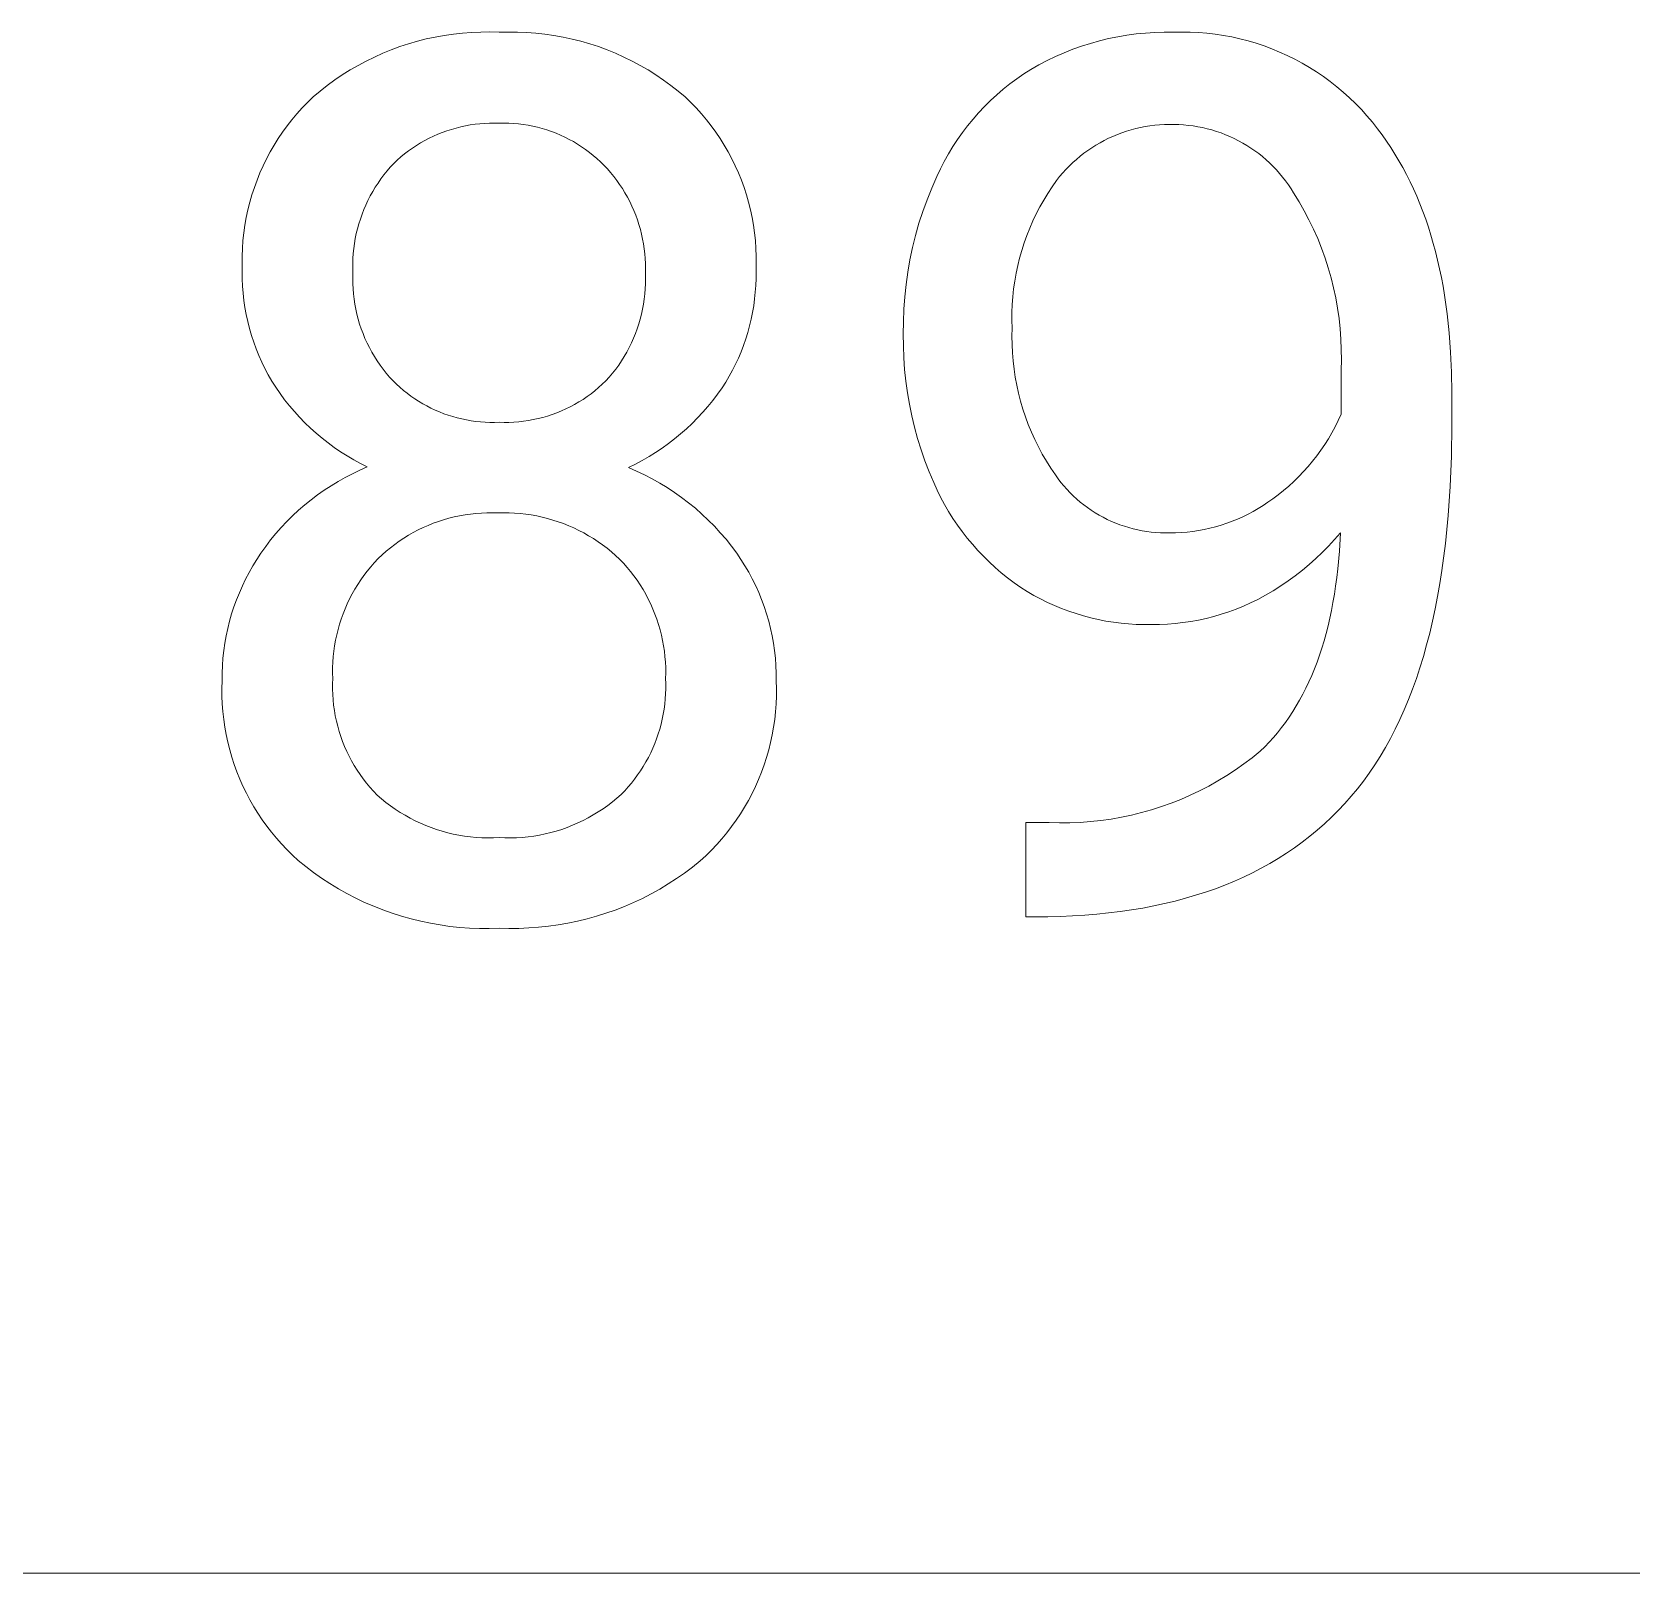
# Model space of a CAD drawing. Header units: millimetres. Extents: x 373 to 3451, y -552 to 1598.
# Drawn here: x 2938.5 to 2992, y -379.9 to -328.4 of the extents above; entities that cross this region are included whole.
import ezdxf

# ---------------------------------------------------------------- set-up
doc = ezdxf.new("R2010")
doc.units = ezdxf.units.MM
doc.header["$MEASUREMENT"] = 0
doc.layers.add('Domyślny', color=7, linetype='Continuous', true_color=0x000000)

msp = doc.modelspace()

# ---------------------------------------------------------------- linework, layer by layer
at = {"layer": 'Domyślny', "color": 18, "lineweight": 15, "true_color": 0x000000}
for p, q in [((2950.799, -328.848), (2951.09, -328.752)), ((2951.09, -328.752), (2951.385, -328.667)), ((2951.385, -328.667), (2951.682, -328.592)), ((2951.682, -328.592), (2951.982, -328.527)), ((2951.982, -328.527), (2952.284, -328.472)), ((2952.284, -328.472), (2952.587, -328.428)), ((2952.587, -328.428), (2952.892, -328.395)), ((2952.892, -328.395), (2953.198, -328.372)), ((2953.198, -328.372), (2953.505, -328.36)), ((2953.505, -328.36), (2953.811, -328.358)), ((2953.811, -328.358), (2954.118, -328.368)), ((2954.118, -328.368), (2954.425, -328.359)), ((2954.425, -328.359), (2954.731, -328.36)), ((2954.731, -328.36), (2955.038, -328.373)), ((2955.038, -328.373), (2955.344, -328.396)), ((2955.344, -328.396), (2955.649, -328.429)), ((2955.649, -328.429), (2955.952, -328.473)), ((2955.952, -328.473), (2956.254, -328.528)), ((2956.254, -328.528), (2956.554, -328.593)), ((2956.554, -328.593), (2956.851, -328.668)), ((2956.851, -328.668), (2957.146, -328.754)), ((2957.146, -328.754), (2957.437, -328.849)), ((2973.593, -328.832), (2973.89, -328.738)), ((2973.89, -328.738), (2974.191, -328.654)), ((2974.191, -328.654), (2974.494, -328.581)), ((2974.494, -328.581), (2974.799, -328.518)), ((2974.799, -328.518), (2975.107, -328.466)), ((2975.107, -328.466), (2975.416, -328.425)), ((2975.416, -328.425), (2975.726, -328.394)), ((2975.726, -328.394), (2976.037, -328.375)), ((2976.037, -328.375), (2976.349, -328.366)), ((2976.349, -328.366), (2976.66, -328.368)), ((2976.66, -328.368), (2976.941, -328.361)), ((2976.941, -328.361), (2977.221, -328.365)), ((2977.221, -328.365), (2977.501, -328.378)), ((2977.501, -328.378), (2977.78, -328.401)), ((2977.78, -328.401), (2978.059, -328.433)), ((2978.059, -328.433), (2978.336, -328.475)), ((2978.336, -328.475), (2978.612, -328.526)), ((2978.612, -328.526), (2978.885, -328.587)), ((2978.885, -328.587), (2979.157, -328.657)), ((2979.157, -328.657), (2979.425, -328.737)), ((2979.425, -328.737), (2979.691, -328.825)), ((2949.671, -329.33), (2949.947, -329.195)), ((2949.947, -329.195), (2950.227, -329.069)), ((2950.227, -329.069), (2950.511, -328.954)), ((2950.511, -328.954), (2950.799, -328.848)), ((2957.437, -328.849), (2957.725, -328.955)), ((2957.725, -328.955), (2958.009, -329.071)), ((2958.009, -329.071), (2958.289, -329.196)), ((2958.289, -329.196), (2958.564, -329.331)), ((2972.166, -329.454), (2972.442, -329.31)), ((2972.442, -329.31), (2972.724, -329.176)), ((2972.724, -329.176), (2973.01, -329.051)), ((2973.01, -329.051), (2973.299, -328.937)), ((2973.299, -328.937), (2973.593, -328.832)), ((2979.691, -328.825), (2979.954, -328.923)), ((2979.954, -328.923), (2980.213, -329.03)), ((2980.213, -329.03), (2980.469, -329.145)), ((2980.469, -329.145), (2980.72, -329.269)), ((2980.72, -329.269), (2980.967, -329.402)), ((2948.621, -329.963), (2948.875, -329.791)), ((2948.875, -329.791), (2949.135, -329.628)), ((2949.135, -329.628), (2949.401, -329.474)), ((2949.401, -329.474), (2949.671, -329.33)), ((2958.564, -329.331), (2958.835, -329.475)), ((2958.835, -329.475), (2959.1, -329.629)), ((2959.1, -329.629), (2959.36, -329.792)), ((2959.36, -329.792), (2959.614, -329.964)), ((2971.421, -329.924), (2971.655, -329.762)), ((2971.655, -329.762), (2971.895, -329.608)), ((2971.895, -329.608), (2972.166, -329.454)), ((2980.967, -329.402), (2981.209, -329.543)), ((2981.209, -329.543), (2981.446, -329.693)), ((2981.446, -329.693), (2981.678, -329.85)), ((2981.678, -329.85), (2981.905, -330.015)), ((2947.897, -330.53), (2948.132, -330.333)), ((2948.132, -330.333), (2948.373, -330.144)), ((2948.373, -330.144), (2948.621, -329.963)), ((2959.614, -329.964), (2959.862, -330.144)), ((2959.862, -330.144), (2960.104, -330.333)), ((2960.104, -330.333), (2960.339, -330.53)), ((2970.755, -330.459), (2970.971, -330.273)), ((2970.971, -330.273), (2971.193, -330.095)), ((2971.193, -330.095), (2971.421, -329.924)), ((2981.905, -330.015), (2982.125, -330.188)), ((2982.125, -330.188), (2982.34, -330.369)), ((2982.34, -330.369), (2982.548, -330.556)), ((2947.356, -331.092), (2947.53, -330.899)), ((2947.53, -330.899), (2947.71, -330.711)), ((2947.71, -330.711), (2947.897, -330.53)), ((2960.339, -330.53), (2960.526, -330.711)), ((2960.526, -330.711), (2960.707, -330.898)), ((2960.707, -330.898), (2960.881, -331.092)), ((2970.149, -331.06), (2970.344, -330.853)), ((2970.344, -330.853), (2970.546, -330.652)), ((2970.546, -330.652), (2970.755, -330.459)), ((2982.548, -330.556), (2982.75, -330.751)), ((2982.75, -330.751), (2982.945, -330.953)), ((2947.029, -331.497), (2947.189, -331.292)), ((2947.189, -331.292), (2947.356, -331.092)), ((2953.311, -331.444), (2953.151, -331.467)), ((2953.472, -331.427), (2953.311, -331.444)), ((2953.633, -331.415), (2953.472, -331.427)), ((2953.795, -331.408), (2953.633, -331.415)), ((2953.956, -331.407), (2953.795, -331.408)), ((2954.118, -331.411), (2953.956, -331.407)), ((2954.28, -331.409), (2954.118, -331.411)), ((2954.442, -331.411), (2954.28, -331.409)), ((2954.604, -331.42), (2954.442, -331.411)), ((2954.765, -331.434), (2954.604, -331.42)), ((2954.926, -331.453), (2954.765, -331.434)), ((2955.086, -331.478), (2954.926, -331.453)), ((2960.881, -331.092), (2961.048, -331.291)), ((2961.048, -331.291), (2961.208, -331.496)), ((2969.781, -331.495), (2969.961, -331.274)), ((2969.961, -331.274), (2970.149, -331.06)), ((2976.359, -331.454), (2976.198, -331.463)), ((2976.52, -331.451), (2976.359, -331.454)), ((2976.681, -331.452), (2976.52, -331.451)), ((2976.841, -331.456), (2976.681, -331.452)), ((2977.001, -331.465), (2976.841, -331.456)), ((2982.945, -330.953), (2983.132, -331.161)), ((2983.132, -331.161), (2983.313, -331.375)), ((2983.313, -331.375), (2983.486, -331.596)), ((2946.594, -332.144), (2946.731, -331.924)), ((2946.731, -331.924), (2946.877, -331.708)), ((2946.877, -331.708), (2947.029, -331.497)), ((2951.63, -331.988), (2951.489, -332.068)), ((2951.773, -331.913), (2951.63, -331.988)), ((2951.918, -331.843), (2951.773, -331.913)), ((2952.066, -331.778), (2951.918, -331.843)), ((2952.216, -331.718), (2952.066, -331.778)), ((2952.368, -331.663), (2952.216, -331.718)), ((2952.522, -331.613), (2952.368, -331.663)), ((2952.677, -331.569), (2952.522, -331.613)), ((2952.834, -331.529), (2952.677, -331.569)), ((2952.992, -331.496), (2952.834, -331.529)), ((2953.151, -331.467), (2952.992, -331.496)), ((2955.245, -331.509), (2955.086, -331.478)), ((2955.403, -331.545), (2955.245, -331.509)), ((2955.559, -331.587), (2955.403, -331.545)), ((2955.714, -331.634), (2955.559, -331.587)), ((2955.867, -331.686), (2955.714, -331.634)), ((2956.019, -331.744), (2955.867, -331.686)), ((2956.168, -331.806), (2956.019, -331.744)), ((2956.315, -331.874), (2956.168, -331.806)), ((2956.46, -331.947), (2956.315, -331.874)), ((2956.602, -332.025), (2956.46, -331.947)), ((2961.208, -331.496), (2961.362, -331.706)), ((2961.362, -331.706), (2961.507, -331.922)), ((2961.507, -331.922), (2961.645, -332.143)), ((2969.287, -332.192), (2969.444, -331.954)), ((2969.444, -331.954), (2969.608, -331.721)), ((2969.608, -331.721), (2969.781, -331.495)), ((2974.35, -331.985), (2974.208, -332.061)), ((2974.494, -331.913), (2974.35, -331.985)), ((2974.641, -331.847), (2974.494, -331.913)), ((2974.789, -331.785), (2974.641, -331.847)), ((2974.94, -331.728), (2974.789, -331.785)), ((2975.093, -331.677), (2974.94, -331.728)), ((2975.247, -331.63), (2975.093, -331.677)), ((2975.403, -331.589), (2975.247, -331.63)), ((2975.56, -331.553), (2975.403, -331.589)), ((2975.718, -331.523), (2975.56, -331.553)), ((2975.877, -331.497), (2975.718, -331.523)), ((2976.037, -331.478), (2975.877, -331.497)), ((2976.198, -331.463), (2976.037, -331.478)), ((2977.161, -331.48), (2977.001, -331.465)), ((2977.32, -331.5), (2977.161, -331.48)), ((2977.479, -331.525), (2977.32, -331.5)), ((2977.636, -331.556), (2977.479, -331.525)), ((2977.792, -331.593), (2977.636, -331.556)), ((2977.947, -331.634), (2977.792, -331.593)), ((2978.101, -331.681), (2977.947, -331.634)), ((2978.253, -331.733), (2978.101, -331.681)), ((2978.402, -331.791), (2978.253, -331.733)), ((2978.55, -331.853), (2978.402, -331.791)), ((2978.696, -331.92), (2978.55, -331.853)), ((2978.839, -331.993), (2978.696, -331.92)), ((2983.486, -331.596), (2983.639, -331.801)), ((2983.639, -331.801), (2983.788, -332.01)), ((2946.341, -332.599), (2946.464, -332.37)), ((2946.464, -332.37), (2946.594, -332.144)), ((2950.956, -332.434), (2950.832, -332.537)), ((2951.085, -332.336), (2950.956, -332.434)), ((2951.217, -332.242), (2951.085, -332.336)), ((2951.351, -332.153), (2951.217, -332.242)), ((2951.489, -332.068), (2951.351, -332.153)), ((2956.741, -332.108), (2956.602, -332.025)), ((2956.877, -332.196), (2956.741, -332.108)), ((2957.01, -332.288), (2956.877, -332.196)), ((2957.14, -332.385), (2957.01, -332.288)), ((2957.266, -332.486), (2957.14, -332.385)), ((2957.389, -332.592), (2957.266, -332.486)), ((2961.645, -332.143), (2961.775, -332.368)), ((2961.775, -332.368), (2961.898, -332.598)), ((2969, -332.684), (2969.14, -332.436)), ((2969.14, -332.436), (2969.287, -332.192)), ((2973.542, -332.512), (2973.418, -332.616)), ((2973.669, -332.413), (2973.542, -332.512)), ((2973.799, -332.319), (2973.669, -332.413)), ((2973.932, -332.228), (2973.799, -332.319)), ((2974.069, -332.142), (2973.932, -332.228)), ((2974.208, -332.061), (2974.069, -332.142)), ((2978.98, -332.07), (2978.839, -331.993)), ((2979.118, -332.152), (2978.98, -332.07)), ((2979.253, -332.239), (2979.118, -332.152)), ((2979.384, -332.33), (2979.253, -332.239)), ((2979.513, -332.426), (2979.384, -332.33)), ((2979.639, -332.526), (2979.513, -332.426)), ((2979.761, -332.63), (2979.639, -332.526)), ((2983.788, -332.01), (2983.931, -332.225)), ((2983.931, -332.225), (2984.069, -332.443)), ((2984.069, -332.443), (2984.203, -332.667)), ((2946.121, -333.071), (2946.227, -332.833)), ((2946.227, -332.833), (2946.341, -332.599)), ((2950.369, -333.005), (2950.264, -333.136)), ((2950.479, -332.878), (2950.369, -333.005)), ((2950.592, -332.754), (2950.479, -332.878)), ((2950.71, -332.643), (2950.592, -332.754)), ((2950.832, -332.537), (2950.71, -332.643)), ((2957.508, -332.702), (2957.389, -332.592)), ((2957.623, -332.815), (2957.508, -332.702)), ((2957.736, -332.937), (2957.623, -332.815)), ((2957.846, -333.061), (2957.736, -332.937)), ((2957.951, -333.19), (2957.846, -333.061)), ((2961.898, -332.598), (2962.012, -332.832)), ((2962.012, -332.832), (2962.118, -333.069)), ((2968.748, -333.195), (2968.87, -332.937)), ((2968.87, -332.937), (2969, -332.684)), ((2973.069, -332.95), (2972.96, -333.069)), ((2973.182, -332.835), (2973.069, -332.95)), ((2973.298, -332.723), (2973.182, -332.835)), ((2973.418, -332.616), (2973.298, -332.723)), ((2979.879, -332.738), (2979.761, -332.63)), ((2979.993, -332.851), (2979.879, -332.738)), ((2980.104, -332.967), (2979.993, -332.851)), ((2980.21, -333.087), (2980.104, -332.967)), ((2984.203, -332.667), (2984.331, -332.894)), ((2984.331, -332.894), (2984.455, -333.127)), ((2945.853, -333.803), (2945.934, -333.556)), ((2945.934, -333.556), (2946.024, -333.312)), ((2946.024, -333.312), (2946.121, -333.071)), ((2949.977, -333.55), (2949.89, -333.694)), ((2950.068, -333.409), (2949.977, -333.55)), ((2950.164, -333.271), (2950.068, -333.409)), ((2950.264, -333.136), (2950.164, -333.271)), ((2958.051, -333.322), (2957.951, -333.19)), ((2958.147, -333.457), (2958.051, -333.322)), ((2958.239, -333.595), (2958.147, -333.457)), ((2958.325, -333.737), (2958.239, -333.595)), ((2962.118, -333.069), (2962.216, -333.31)), ((2962.216, -333.31), (2962.305, -333.555)), ((2962.305, -333.555), (2962.386, -333.802)), ((2968.424, -333.965), (2968.58, -333.577)), ((2968.58, -333.577), (2968.748, -333.195)), ((2972.604, -333.533), (2972.46, -333.753)), ((2972.756, -333.318), (2972.604, -333.533)), ((2972.856, -333.192), (2972.756, -333.318)), ((2972.96, -333.069), (2972.856, -333.192)), ((2980.313, -333.211), (2980.21, -333.087)), ((2980.411, -333.338), (2980.313, -333.211)), ((2980.504, -333.468), (2980.411, -333.338)), ((2980.593, -333.601), (2980.504, -333.468)), ((2984.455, -333.127), (2984.574, -333.364)), ((2984.574, -333.364), (2984.688, -333.605)), ((2945.718, -334.306), (2945.781, -334.053)), ((2945.781, -334.053), (2945.853, -333.803)), ((2949.732, -333.991), (2949.661, -334.143)), ((2949.809, -333.841), (2949.732, -333.991)), ((2949.89, -333.694), (2949.809, -333.841)), ((2958.407, -333.881), (2958.325, -333.737)), ((2958.484, -334.028), (2958.407, -333.881)), ((2958.556, -334.177), (2958.484, -334.028)), ((2962.386, -333.802), (2962.458, -334.052)), ((2962.458, -334.052), (2962.521, -334.305)), ((2968.283, -334.357), (2968.424, -333.965)), ((2972.324, -333.977), (2972.195, -334.206)), ((2972.46, -333.753), (2972.324, -333.977)), ((2980.678, -333.738), (2980.593, -333.601)), ((2980.86, -334.032), (2980.678, -333.738)), ((2981.032, -334.333), (2980.86, -334.032)), ((2984.688, -333.605), (2984.797, -333.851)), ((2984.797, -333.851), (2984.901, -334.102)), ((2984.901, -334.102), (2985, -334.357)), ((2945.617, -334.816), (2945.663, -334.56)), ((2945.663, -334.56), (2945.718, -334.306)), ((2949.478, -334.612), (2949.427, -334.773)), ((2949.533, -334.454), (2949.478, -334.612)), ((2949.594, -334.297), (2949.533, -334.454)), ((2949.661, -334.143), (2949.594, -334.297)), ((2958.623, -334.329), (2958.556, -334.177)), ((2958.685, -334.483), (2958.623, -334.329)), ((2958.742, -334.639), (2958.685, -334.483)), ((2958.793, -334.796), (2958.742, -334.639)), ((2962.521, -334.305), (2962.576, -334.559)), ((2962.576, -334.559), (2962.621, -334.815)), ((2968.154, -334.755), (2968.283, -334.357)), ((2972.074, -334.44), (2971.961, -334.677)), ((2972.195, -334.206), (2972.074, -334.44)), ((2981.194, -334.639), (2981.032, -334.333)), ((2981.345, -334.951), (2981.194, -334.639)), ((2985, -334.357), (2985.095, -334.617)), ((2985.095, -334.617), (2985.184, -334.881)), ((2945.552, -335.332), (2945.58, -335.074)), ((2945.58, -335.074), (2945.617, -334.816)), ((2949.343, -335.098), (2949.309, -335.263)), ((2949.383, -334.935), (2949.343, -335.098)), ((2949.427, -334.773), (2949.383, -334.935)), ((2958.839, -334.956), (2958.793, -334.796)), ((2958.88, -335.117), (2958.839, -334.956)), ((2958.915, -335.279), (2958.88, -335.117)), ((2962.621, -334.815), (2962.658, -335.073)), ((2962.658, -335.073), (2962.686, -335.332)), ((2967.939, -335.562), (2968.04, -335.157)), ((2968.04, -335.157), (2968.154, -334.755)), ((2971.759, -335.163), (2971.671, -335.41)), ((2971.856, -334.918), (2971.759, -335.163)), ((2971.961, -334.677), (2971.856, -334.918)), ((2981.485, -335.267), (2981.345, -334.951)), ((2985.184, -334.881), (2985.269, -335.15)), ((2985.269, -335.15), (2985.349, -335.424)), ((2945.523, -335.852), (2945.533, -335.592)), ((2945.533, -335.592), (2945.552, -335.332)), ((2949.258, -335.595), (2949.241, -335.762)), ((2949.281, -335.428), (2949.258, -335.595)), ((2949.309, -335.263), (2949.281, -335.428)), ((2958.945, -335.442), (2958.915, -335.279)), ((2958.969, -335.606), (2958.945, -335.442)), ((2958.988, -335.771), (2958.969, -335.606)), ((2962.686, -335.332), (2962.705, -335.591)), ((2962.705, -335.591), (2962.714, -335.851)), ((2967.853, -335.971), (2967.939, -335.562)), ((2971.591, -335.661), (2971.519, -335.914)), ((2971.671, -335.41), (2971.591, -335.661)), ((2981.614, -335.588), (2981.485, -335.267)), ((2981.732, -335.914), (2981.614, -335.588)), ((2985.349, -335.424), (2985.424, -335.702)), ((2985.424, -335.702), (2985.494, -335.984)), ((2945.522, -336.112), (2945.523, -335.852)), ((2945.53, -336.372), (2945.522, -336.112)), ((2949.23, -335.929), (2949.224, -336.097)), ((2949.224, -336.097), (2949.224, -336.265)), ((2949.224, -336.265), (2949.229, -336.433)), ((2949.241, -335.762), (2949.23, -335.929)), ((2959.001, -335.936), (2958.988, -335.771)), ((2959.008, -336.102), (2959.001, -335.936)), ((2959.007, -336.433), (2959.01, -336.268)), ((2959.01, -336.268), (2959.008, -336.102)), ((2962.715, -336.112), (2962.707, -336.372)), ((2962.714, -335.851), (2962.715, -336.112)), ((2967.78, -336.382), (2967.853, -335.971)), ((2971.456, -336.169), (2971.402, -336.426)), ((2971.519, -335.914), (2971.456, -336.169)), ((2981.839, -336.243), (2981.732, -335.914)), ((2981.934, -336.576), (2981.839, -336.243)), ((2985.494, -335.984), (2985.559, -336.272)), ((2945.531, -336.612), (2945.53, -336.372)), ((2945.54, -336.852), (2945.531, -336.612)), ((2949.229, -336.433), (2949.225, -336.604)), ((2949.225, -336.604), (2949.227, -336.775)), ((2949.227, -336.775), (2949.234, -336.946)), ((2959.003, -336.945), (2959.01, -336.775)), ((2959.011, -336.604), (2959.007, -336.433)), ((2959.01, -336.775), (2959.011, -336.604)), ((2962.706, -336.6), (2962.698, -336.828)), ((2962.707, -336.372), (2962.706, -336.6)), ((2967.678, -337.211), (2967.722, -336.796)), ((2967.722, -336.796), (2967.78, -336.382)), ((2971.357, -336.685), (2971.32, -336.946)), ((2971.402, -336.426), (2971.357, -336.685)), ((2982.018, -336.912), (2981.934, -336.576)), ((2985.559, -336.272), (2985.619, -336.563)), ((2985.619, -336.563), (2985.675, -336.86)), ((2945.558, -337.091), (2945.54, -336.852)), ((2945.584, -337.33), (2945.558, -337.091)), ((2945.618, -337.567), (2945.584, -337.33)), ((2949.234, -336.946), (2949.248, -337.117)), ((2949.248, -337.117), (2949.267, -337.287)), ((2949.267, -337.287), (2949.292, -337.456)), ((2958.946, -337.454), (2958.971, -337.285)), ((2958.971, -337.285), (2958.99, -337.115)), ((2958.99, -337.115), (2959.003, -336.945)), ((2962.66, -337.283), (2962.629, -337.509)), ((2962.683, -337.056), (2962.66, -337.283)), ((2962.698, -336.828), (2962.683, -337.056)), ((2967.648, -337.628), (2967.678, -337.211)), ((2971.292, -337.207), (2971.273, -337.469)), ((2971.32, -336.946), (2971.292, -337.207)), ((2982.09, -337.25), (2982.018, -336.912)), ((2982.151, -337.591), (2982.09, -337.25)), ((2985.675, -336.86), (2985.725, -337.161)), ((2985.725, -337.161), (2985.771, -337.466)), ((2945.66, -337.804), (2945.618, -337.567)), ((2945.711, -338.038), (2945.66, -337.804)), ((2949.292, -337.456), (2949.324, -337.624)), ((2949.324, -337.624), (2949.361, -337.791)), ((2949.361, -337.791), (2949.404, -337.957)), ((2958.837, -337.954), (2958.879, -337.788)), ((2958.879, -337.788), (2958.916, -337.622)), ((2958.916, -337.622), (2958.946, -337.454)), ((2962.591, -337.734), (2962.545, -337.958)), ((2962.629, -337.509), (2962.591, -337.734)), ((2967.632, -338.045), (2967.648, -337.628)), ((2971.263, -337.732), (2971.262, -337.995)), ((2971.273, -337.469), (2971.263, -337.732)), ((2982.2, -337.934), (2982.151, -337.591)), ((2985.771, -337.466), (2985.812, -337.776)), ((2985.812, -337.776), (2985.88, -338.41)), ((2945.77, -338.271), (2945.711, -338.038)), ((2945.836, -338.501), (2945.77, -338.271)), ((2949.404, -337.957), (2949.452, -338.121)), ((2949.452, -338.121), (2949.507, -338.283)), ((2949.507, -338.283), (2949.567, -338.443)), ((2958.677, -338.44), (2958.736, -338.28)), ((2958.736, -338.28), (2958.789, -338.118)), ((2958.789, -338.118), (2958.837, -337.954)), ((2962.432, -338.4), (2962.364, -338.618)), ((2962.492, -338.18), (2962.432, -338.4)), ((2962.545, -337.958), (2962.492, -338.18)), ((2967.631, -338.463), (2967.632, -338.045)), ((2971.262, -337.995), (2971.269, -338.258)), ((2971.269, -338.258), (2971.263, -338.532)), ((2982.237, -338.278), (2982.2, -337.934)), ((2982.262, -338.623), (2982.237, -338.278)), ((2945.911, -338.73), (2945.836, -338.501)), ((2945.993, -338.955), (2945.911, -338.73)), ((2949.567, -338.443), (2949.632, -338.601)), ((2949.632, -338.601), (2949.703, -338.757)), ((2949.703, -338.757), (2949.78, -338.91)), ((2949.78, -338.91), (2949.861, -339.06)), ((2958.387, -339.057), (2958.467, -338.907)), ((2958.467, -338.907), (2958.543, -338.754)), ((2958.543, -338.754), (2958.612, -338.598)), ((2958.612, -338.598), (2958.677, -338.44)), ((2962.289, -338.834), (2962.207, -339.047)), ((2962.364, -338.618), (2962.289, -338.834)), ((2967.633, -338.855), (2967.631, -338.463)), ((2967.648, -339.247), (2967.633, -338.855)), ((2971.263, -338.532), (2971.266, -338.806)), ((2971.266, -338.806), (2971.279, -339.08)), ((2982.275, -338.969), (2982.262, -338.623)), ((2985.88, -338.41), (2985.928, -339.062)), ((2946.083, -339.177), (2945.993, -338.955)), ((2946.181, -339.397), (2946.083, -339.177)), ((2946.287, -339.612), (2946.181, -339.397)), ((2949.861, -339.06), (2949.948, -339.208)), ((2949.948, -339.208), (2950.04, -339.352)), ((2950.04, -339.352), (2950.137, -339.493)), ((2958.115, -339.491), (2958.21, -339.349)), ((2958.21, -339.349), (2958.301, -339.205)), ((2958.301, -339.205), (2958.387, -339.057)), ((2962.021, -339.464), (2961.918, -339.667)), ((2962.118, -339.257), (2962.021, -339.464)), ((2962.207, -339.047), (2962.118, -339.257)), ((2967.675, -339.639), (2967.648, -339.247)), ((2971.279, -339.08), (2971.3, -339.353)), ((2971.3, -339.353), (2971.332, -339.625)), ((2982.266, -339.662), (2982.277, -339.316)), ((2982.277, -339.316), (2982.275, -338.969)), ((2985.928, -339.062), (2985.957, -339.732)), ((2946.399, -339.824), (2946.287, -339.612)), ((2946.519, -340.032), (2946.399, -339.824)), ((2950.137, -339.493), (2950.239, -339.63)), ((2950.239, -339.63), (2950.345, -339.764)), ((2950.345, -339.764), (2950.456, -339.894)), ((2950.456, -339.894), (2950.572, -340.02)), ((2957.685, -340.02), (2957.799, -339.894)), ((2957.799, -339.894), (2957.909, -339.763)), ((2957.909, -339.763), (2958.014, -339.629)), ((2958.014, -339.629), (2958.115, -339.491)), ((2961.808, -339.867), (2961.692, -340.064)), ((2961.918, -339.667), (2961.808, -339.867)), ((2967.716, -340.029), (2967.675, -339.639)), ((2971.332, -339.625), (2971.372, -339.897)), ((2971.372, -339.897), (2971.422, -340.166)), ((2982.266, -341.138), (2982.266, -339.662)), ((2985.957, -339.732), (2985.966, -340.42)), ((2946.647, -340.236), (2946.519, -340.032)), ((2946.793, -340.447), (2946.647, -340.236)), ((2946.945, -340.653), (2946.793, -340.447)), ((2950.572, -340.02), (2950.684, -340.13)), ((2950.684, -340.13), (2950.8, -340.236)), ((2950.8, -340.236), (2950.919, -340.338)), ((2950.919, -340.338), (2951.041, -340.436)), ((2951.041, -340.436), (2951.167, -340.53)), ((2951.167, -340.53), (2951.296, -340.619)), ((2957.058, -340.548), (2957.19, -340.451)), ((2957.19, -340.451), (2957.319, -340.35)), ((2957.319, -340.35), (2957.445, -340.244)), ((2957.445, -340.244), (2957.567, -340.135)), ((2957.567, -340.135), (2957.685, -340.02)), ((2961.419, -340.468), (2961.261, -340.675)), ((2961.569, -340.256), (2961.419, -340.468)), ((2961.692, -340.064), (2961.569, -340.256)), ((2967.769, -340.418), (2967.716, -340.029)), ((2967.835, -340.805), (2967.769, -340.418)), ((2971.422, -340.166), (2971.481, -340.434)), ((2971.481, -340.434), (2971.55, -340.699)), ((2985.966, -340.42), (2985.966, -341.496)), ((2947.105, -340.855), (2946.945, -340.653)), ((2947.272, -341.05), (2947.105, -340.855)), ((2947.444, -341.24), (2947.272, -341.05)), ((2951.296, -340.619), (2951.427, -340.704)), ((2951.427, -340.704), (2951.562, -340.785)), ((2951.562, -340.785), (2951.699, -340.861)), ((2951.699, -340.861), (2951.839, -340.932)), ((2951.839, -340.932), (2951.981, -340.999)), ((2951.981, -340.999), (2952.125, -341.061)), ((2952.125, -341.061), (2952.271, -341.118)), ((2956.047, -341.089), (2956.199, -341.027)), ((2956.199, -341.027), (2956.349, -340.959)), ((2956.349, -340.959), (2956.496, -340.887)), ((2956.496, -340.887), (2956.641, -340.81)), ((2956.641, -340.81), (2956.783, -340.727)), ((2956.783, -340.727), (2956.922, -340.64)), ((2956.922, -340.64), (2957.058, -340.548)), ((2960.927, -341.072), (2960.75, -341.262)), ((2961.097, -340.876), (2960.927, -341.072)), ((2961.261, -340.675), (2961.097, -340.876)), ((2967.914, -341.189), (2967.835, -340.805)), ((2971.55, -340.699), (2971.627, -340.962)), ((2971.627, -340.962), (2971.714, -341.223)), ((2947.623, -341.424), (2947.444, -341.24)), ((2947.809, -341.602), (2947.623, -341.424)), ((2947.999, -341.774), (2947.809, -341.602)), ((2952.271, -341.118), (2952.419, -341.17)), ((2952.419, -341.17), (2952.568, -341.217)), ((2952.568, -341.217), (2952.719, -341.259)), ((2952.719, -341.259), (2952.872, -341.296)), ((2952.872, -341.296), (2953.025, -341.328)), ((2953.025, -341.328), (2953.18, -341.354)), ((2953.18, -341.354), (2953.335, -341.376)), ((2953.335, -341.376), (2953.491, -341.392)), ((2953.491, -341.392), (2953.648, -341.403)), ((2953.648, -341.403), (2953.804, -341.408)), ((2953.804, -341.408), (2953.961, -341.409)), ((2953.961, -341.409), (2954.118, -341.404)), ((2954.118, -341.404), (2954.282, -341.409)), ((2954.282, -341.409), (2954.446, -341.408)), ((2954.446, -341.408), (2954.61, -341.401)), ((2954.61, -341.401), (2954.774, -341.389)), ((2954.774, -341.389), (2954.937, -341.371)), ((2954.937, -341.371), (2955.099, -341.347)), ((2955.099, -341.347), (2955.261, -341.318)), ((2955.261, -341.318), (2955.421, -341.283)), ((2955.421, -341.283), (2955.58, -341.243)), ((2955.58, -341.243), (2955.738, -341.197)), ((2955.738, -341.197), (2955.893, -341.145)), ((2955.893, -341.145), (2956.047, -341.089)), ((2960.567, -341.446), (2960.378, -341.625)), ((2960.75, -341.262), (2960.567, -341.446)), ((2968.005, -341.571), (2967.914, -341.189)), ((2968.109, -341.949), (2968.005, -341.571)), ((2971.714, -341.223), (2971.809, -341.48)), ((2971.809, -341.48), (2971.913, -341.733)), ((2981.96, -341.755), (2982.069, -341.553)), ((2982.069, -341.553), (2982.171, -341.347)), ((2982.171, -341.347), (2982.266, -341.138)), ((2985.966, -341.496), (2985.953, -342.541)), ((2948.196, -341.939), (2947.999, -341.774)), ((2948.398, -342.098), (2948.196, -341.939)), ((2948.605, -342.25), (2948.398, -342.098)), ((2959.777, -342.12), (2959.566, -342.272)), ((2959.983, -341.961), (2959.777, -342.12)), ((2960.183, -341.796), (2959.983, -341.961)), ((2960.378, -341.625), (2960.183, -341.796)), ((2968.225, -342.324), (2968.109, -341.949)), ((2971.913, -341.733), (2972.026, -341.983)), ((2972.026, -341.983), (2972.147, -342.229)), ((2981.592, -342.339), (2981.721, -342.149)), ((2981.721, -342.149), (2981.844, -341.954)), ((2981.844, -341.954), (2981.96, -341.755)), ((2948.818, -342.395), (2948.605, -342.25)), ((2949.034, -342.532), (2948.818, -342.395)), ((2949.256, -342.662), (2949.034, -342.532)), ((2949.481, -342.785), (2949.256, -342.662)), ((2958.905, -342.683), (2958.676, -342.806)), ((2959.13, -342.553), (2958.905, -342.683)), ((2959.35, -342.416), (2959.13, -342.553)), ((2959.566, -342.272), (2959.35, -342.416)), ((2968.353, -342.695), (2968.225, -342.324)), ((2972.147, -342.229), (2972.277, -342.471)), ((2972.277, -342.471), (2972.415, -342.708)), ((2981.315, -342.706), (2981.457, -342.525)), ((2981.457, -342.525), (2981.592, -342.339)), ((2985.953, -342.541), (2985.914, -343.55)), ((2948.971, -343.25), (2949.214, -343.125)), ((2949.214, -343.125), (2949.46, -343.009)), ((2949.46, -343.009), (2949.711, -342.9)), ((2949.711, -342.9), (2949.481, -342.785)), ((2958.676, -342.806), (2958.443, -342.921)), ((2958.443, -342.921), (2958.711, -343.037)), ((2958.711, -343.037), (2958.975, -343.162)), ((2958.975, -343.162), (2959.234, -343.296)), ((2968.493, -343.061), (2968.353, -342.695)), ((2968.646, -343.423), (2968.493, -343.061)), ((2972.415, -342.708), (2972.561, -342.94)), ((2972.561, -342.94), (2972.715, -343.167)), ((2972.715, -343.167), (2972.804, -343.292)), ((2980.855, -343.221), (2981.014, -343.054)), ((2981.014, -343.054), (2981.167, -342.883)), ((2981.167, -342.883), (2981.315, -342.706)), ((2948.047, -343.831), (2948.271, -343.674)), ((2948.271, -343.674), (2948.499, -343.525)), ((2948.499, -343.525), (2948.733, -343.384)), ((2948.733, -343.384), (2948.971, -343.25)), ((2959.234, -343.296), (2959.489, -343.439)), ((2959.489, -343.439), (2959.738, -343.591)), ((2959.738, -343.591), (2959.982, -343.751)), ((2959.982, -343.751), (2960.22, -343.92)), ((2968.759, -343.67), (2968.646, -343.423)), ((2968.879, -343.913), (2968.759, -343.67)), ((2972.804, -343.292), (2972.899, -343.414)), ((2972.899, -343.414), (2972.997, -343.532)), ((2972.997, -343.532), (2973.099, -343.647)), ((2973.099, -343.647), (2973.205, -343.759)), ((2980.166, -343.829), (2980.346, -343.686)), ((2980.346, -343.686), (2980.521, -343.536)), ((2980.521, -343.536), (2980.69, -343.381)), ((2980.69, -343.381), (2980.855, -343.221)), ((2985.914, -343.55), (2985.848, -344.523)), ((2947.411, -344.346), (2947.617, -344.167)), ((2947.617, -344.167), (2947.829, -343.996)), ((2947.829, -343.996), (2948.047, -343.831)), ((2960.22, -343.92), (2960.452, -344.097)), ((2960.452, -344.097), (2960.678, -344.282)), ((2960.678, -344.282), (2960.898, -344.475)), ((2969.008, -344.152), (2968.879, -343.913)), ((2969.145, -344.387), (2969.008, -344.152)), ((2973.205, -343.759), (2973.315, -343.867)), ((2973.315, -343.867), (2973.429, -343.971)), ((2973.429, -343.971), (2973.546, -344.071)), ((2973.546, -344.071), (2973.666, -344.167)), ((2973.666, -344.167), (2973.79, -344.259)), ((2973.79, -344.259), (2973.916, -344.347)), ((2979.496, -344.289), (2979.662, -344.187)), ((2979.662, -344.187), (2979.823, -344.079)), ((2979.823, -344.079), (2979.981, -343.966)), ((2979.981, -343.966), (2980.166, -343.829)), ((2946.831, -344.924), (2947.018, -344.725)), ((2947.018, -344.725), (2947.211, -344.532)), ((2947.211, -344.532), (2947.411, -344.346)), ((2951.914, -344.783), (2951.743, -344.851)), ((2952.087, -344.72), (2951.914, -344.783)), ((2952.262, -344.664), (2952.087, -344.72)), ((2952.439, -344.613), (2952.262, -344.664)), ((2952.617, -344.569), (2952.439, -344.613)), ((2952.797, -344.531), (2952.617, -344.569)), ((2952.978, -344.499), (2952.797, -344.531)), ((2953.16, -344.473), (2952.978, -344.499)), ((2953.342, -344.453), (2953.16, -344.473)), ((2953.526, -344.44), (2953.342, -344.453)), ((2953.709, -344.433), (2953.526, -344.44)), ((2953.893, -344.432), (2953.709, -344.433)), ((2954.077, -344.438), (2953.893, -344.432)), ((2954.263, -344.433), (2954.077, -344.438)), ((2954.45, -344.435), (2954.263, -344.433)), ((2954.636, -344.443), (2954.45, -344.435)), ((2954.822, -344.457), (2954.636, -344.443)), ((2955.007, -344.478), (2954.822, -344.457)), ((2955.192, -344.504), (2955.007, -344.478)), ((2955.375, -344.537), (2955.192, -344.504)), ((2955.557, -344.577), (2955.375, -344.537)), ((2955.738, -344.622), (2955.557, -344.577)), ((2955.918, -344.673), (2955.738, -344.622)), ((2956.095, -344.731), (2955.918, -344.673)), ((2956.27, -344.794), (2956.095, -344.731)), ((2956.443, -344.863), (2956.27, -344.794)), ((2960.898, -344.475), (2961.11, -344.675)), ((2961.11, -344.675), (2961.315, -344.882)), ((2969.289, -344.617), (2969.145, -344.387)), ((2969.441, -344.842), (2969.289, -344.617)), ((2973.916, -344.347), (2974.046, -344.43)), ((2974.046, -344.43), (2974.178, -344.509)), ((2974.178, -344.509), (2974.313, -344.583)), ((2974.313, -344.583), (2974.45, -344.652)), ((2974.45, -344.652), (2974.59, -344.717)), ((2974.59, -344.717), (2974.732, -344.777)), ((2974.732, -344.777), (2974.875, -344.833)), ((2978.258, -344.842), (2978.443, -344.781)), ((2978.443, -344.781), (2978.625, -344.714)), ((2978.625, -344.714), (2978.805, -344.641)), ((2978.805, -344.641), (2978.982, -344.562)), ((2978.982, -344.562), (2979.156, -344.476)), ((2979.156, -344.476), (2979.328, -344.386)), ((2979.328, -344.386), (2979.496, -344.289)), ((2985.848, -344.523), (2985.757, -345.46)), ((2946.313, -345.558), (2946.478, -345.341)), ((2946.478, -345.341), (2946.651, -345.129)), ((2946.651, -345.129), (2946.831, -344.924)), ((2950.931, -345.279), (2950.778, -345.38)), ((2951.087, -345.182), (2950.931, -345.279)), ((2951.247, -345.091), (2951.087, -345.182)), ((2951.41, -345.006), (2951.247, -345.091)), ((2951.575, -344.926), (2951.41, -345.006)), ((2951.743, -344.851), (2951.575, -344.926)), ((2956.614, -344.938), (2956.443, -344.863)), ((2956.782, -345.019), (2956.614, -344.938)), ((2956.947, -345.105), (2956.782, -345.019)), ((2957.11, -345.197), (2956.947, -345.105)), ((2957.269, -345.294), (2957.11, -345.197)), ((2957.424, -345.397), (2957.269, -345.294)), ((2961.315, -344.882), (2961.513, -345.097)), ((2961.513, -345.097), (2961.704, -345.318)), ((2961.704, -345.318), (2961.886, -345.546)), ((2969.601, -345.062), (2969.441, -344.842)), ((2969.767, -345.276), (2969.601, -345.062)), ((2969.941, -345.485), (2969.767, -345.276)), ((2974.875, -344.833), (2975.021, -344.883)), ((2975.021, -344.883), (2975.168, -344.928)), ((2975.168, -344.928), (2975.317, -344.968)), ((2975.317, -344.968), (2975.467, -345.003)), ((2975.467, -345.003), (2975.618, -345.033)), ((2975.618, -345.033), (2975.77, -345.058)), ((2975.77, -345.058), (2975.922, -345.078)), ((2975.922, -345.078), (2976.076, -345.092)), ((2976.076, -345.092), (2976.229, -345.101)), ((2976.229, -345.101), (2976.383, -345.105)), ((2976.383, -345.105), (2976.537, -345.104)), ((2976.537, -345.104), (2976.731, -345.101)), ((2976.731, -345.101), (2976.925, -345.091)), ((2976.925, -345.091), (2977.119, -345.075)), ((2977.119, -345.075), (2977.312, -345.052)), ((2977.312, -345.052), (2977.504, -345.023)), ((2977.504, -345.023), (2977.694, -344.987)), ((2977.694, -344.987), (2977.884, -344.945)), ((2977.884, -344.945), (2978.072, -344.896)), ((2978.072, -344.896), (2978.258, -344.842)), ((2982.051, -345.329), (2981.849, -345.547)), ((2982.246, -345.104), (2982.051, -345.329)), ((2982.21, -345.716), (2982.246, -345.104)), ((2946.016, -345.99), (2946.155, -345.78)), ((2946.155, -345.78), (2946.313, -345.558)), ((2950.203, -345.838), (2950.07, -345.965)), ((2950.341, -345.717), (2950.203, -345.838)), ((2950.483, -345.6), (2950.341, -345.717)), ((2950.628, -345.487), (2950.483, -345.6)), ((2950.778, -345.38), (2950.628, -345.487)), ((2957.576, -345.505), (2957.424, -345.397)), ((2957.725, -345.618), (2957.576, -345.505)), ((2957.869, -345.735), (2957.725, -345.618)), ((2958.01, -345.858), (2957.869, -345.735)), ((2958.146, -345.985), (2958.01, -345.858)), ((2961.886, -345.546), (2962.061, -345.78)), ((2962.061, -345.78), (2962.203, -345.989)), ((2970.121, -345.688), (2969.941, -345.485)), ((2970.308, -345.885), (2970.121, -345.688)), ((2970.501, -346.076), (2970.308, -345.885)), ((2981.639, -345.759), (2981.423, -345.964)), ((2981.849, -345.547), (2981.639, -345.759)), ((2982.157, -346.308), (2982.21, -345.716)), ((2985.757, -345.46), (2985.639, -346.362)), ((2945.643, -346.646), (2945.76, -346.423)), ((2945.76, -346.423), (2945.884, -346.204)), ((2945.884, -346.204), (2946.016, -345.99)), ((2949.708, -346.38), (2949.597, -346.526)), ((2949.824, -346.237), (2949.708, -346.38)), ((2949.945, -346.099), (2949.824, -346.237)), ((2950.07, -345.965), (2949.945, -346.099)), ((2958.272, -346.118), (2958.146, -345.985)), ((2958.394, -346.255), (2958.272, -346.118)), ((2958.51, -346.396), (2958.394, -346.255)), ((2958.622, -346.541), (2958.51, -346.396)), ((2962.203, -345.989), (2962.337, -346.202)), ((2962.337, -346.202), (2962.464, -346.42)), ((2962.464, -346.42), (2962.583, -346.642)), ((2970.701, -346.26), (2970.501, -346.076)), ((2970.906, -346.438), (2970.701, -346.26)), ((2980.972, -346.352), (2980.737, -346.535)), ((2981.201, -346.162), (2980.972, -346.352)), ((2981.423, -345.964), (2981.201, -346.162)), ((2982.123, -346.596), (2982.157, -346.308)), ((2985.639, -346.362), (2985.57, -346.799)), ((2945.432, -347.102), (2945.533, -346.872)), ((2945.533, -346.872), (2945.643, -346.646)), ((2949.391, -346.829), (2949.295, -346.986)), ((2949.492, -346.676), (2949.391, -346.829)), ((2949.597, -346.526), (2949.492, -346.676)), ((2958.729, -346.689), (2958.622, -346.541)), ((2958.831, -346.841), (2958.729, -346.689)), ((2958.928, -346.997), (2958.831, -346.841)), ((2962.583, -346.642), (2962.695, -346.868)), ((2962.695, -346.868), (2962.798, -347.098)), ((2971.118, -346.608), (2970.906, -346.438)), ((2971.334, -346.772), (2971.118, -346.608)), ((2971.556, -346.928), (2971.334, -346.772)), ((2971.774, -347.064), (2971.556, -346.928)), ((2980.249, -346.877), (2979.997, -347.035)), ((2980.496, -346.71), (2980.249, -346.877)), ((2980.737, -346.535), (2980.496, -346.71)), ((2982.043, -347.156), (2982.085, -346.879)), ((2982.085, -346.879), (2982.123, -346.596)), ((2985.57, -346.799), (2985.494, -347.228)), ((2945.253, -347.572), (2945.338, -347.336)), ((2945.338, -347.336), (2945.432, -347.102)), ((2949.041, -347.474), (2948.967, -347.642)), ((2949.12, -347.308), (2949.041, -347.474)), ((2949.205, -347.146), (2949.12, -347.308)), ((2949.295, -346.986), (2949.205, -347.146)), ((2959.019, -347.156), (2958.928, -346.997)), ((2959.105, -347.318), (2959.019, -347.156)), ((2959.185, -347.482), (2959.105, -347.318)), ((2959.26, -347.649), (2959.185, -347.482)), ((2962.798, -347.098), (2962.893, -347.331)), ((2962.893, -347.331), (2962.98, -347.568)), ((2971.996, -347.192), (2971.774, -347.064)), ((2972.222, -347.313), (2971.996, -347.192)), ((2972.452, -347.427), (2972.222, -347.313)), ((2972.686, -347.532), (2972.452, -347.427)), ((2979.243, -347.443), (2979.003, -347.551)), ((2979.479, -347.328), (2979.243, -347.443)), ((2979.74, -347.186), (2979.479, -347.328)), ((2979.997, -347.035), (2979.74, -347.186)), ((2981.945, -347.696), (2981.996, -347.429)), ((2981.996, -347.429), (2982.043, -347.156)), ((2985.494, -347.228), (2985.412, -347.647)), ((2945.106, -348.053), (2945.175, -347.812)), ((2945.175, -347.812), (2945.253, -347.572)), ((2948.838, -347.985), (2948.781, -348.16)), ((2948.9, -347.813), (2948.838, -347.985)), ((2948.967, -347.642), (2948.9, -347.813)), ((2959.328, -347.819), (2959.26, -347.649)), ((2959.391, -347.991), (2959.328, -347.819)), ((2959.448, -348.165), (2959.391, -347.991)), ((2962.98, -347.568), (2963.059, -347.807)), ((2963.059, -347.807), (2963.13, -348.049)), ((2972.923, -347.63), (2972.686, -347.532)), ((2973.163, -347.72), (2972.923, -347.63)), ((2973.406, -347.802), (2973.163, -347.72)), ((2973.651, -347.876), (2973.406, -347.802)), ((2973.899, -347.942), (2973.651, -347.876)), ((2974.149, -348), (2973.899, -347.942)), ((2974.401, -348.049), (2974.149, -348)), ((2977.5, -348.018), (2977.241, -348.065)), ((2977.756, -347.962), (2977.5, -348.018)), ((2978.011, -347.897), (2977.756, -347.962)), ((2978.263, -347.823), (2978.011, -347.897)), ((2978.513, -347.741), (2978.263, -347.823)), ((2978.76, -347.65), (2978.513, -347.741)), ((2979.003, -347.551), (2978.76, -347.65)), ((2981.83, -348.215), (2981.89, -347.958)), ((2981.89, -347.958), (2981.945, -347.696)), ((2985.412, -347.647), (2985.324, -348.057)), ((2944.948, -348.791), (2944.992, -348.543)), ((2944.992, -348.543), (2945.045, -348.298)), ((2945.045, -348.298), (2945.106, -348.053)), ((2948.687, -348.515), (2948.649, -348.694)), ((2948.731, -348.336), (2948.687, -348.515)), ((2948.781, -348.16), (2948.731, -348.336)), ((2959.499, -348.341), (2959.448, -348.165)), ((2959.544, -348.518), (2959.499, -348.341)), ((2959.583, -348.697), (2959.544, -348.518)), ((2963.13, -348.049), (2963.192, -348.294)), ((2963.192, -348.294), (2963.245, -348.54)), ((2963.245, -348.54), (2963.29, -348.788)), ((2974.654, -348.09), (2974.401, -348.049)), ((2974.909, -348.123), (2974.654, -348.09)), ((2975.164, -348.147), (2974.909, -348.123)), ((2975.42, -348.162), (2975.164, -348.147)), ((2975.676, -348.17), (2975.42, -348.162)), ((2975.933, -348.168), (2975.676, -348.17)), ((2976.195, -348.166), (2975.933, -348.168)), ((2976.458, -348.154), (2976.195, -348.166)), ((2976.72, -348.133), (2976.458, -348.154)), ((2976.981, -348.104), (2976.72, -348.133)), ((2977.241, -348.065), (2976.981, -348.104)), ((2981.697, -348.713), (2981.766, -348.467)), ((2981.766, -348.467), (2981.83, -348.215)), ((2985.229, -348.459), (2985.127, -348.851)), ((2985.324, -348.057), (2985.229, -348.459)), ((2944.884, -349.29), (2944.912, -349.04)), ((2944.912, -349.04), (2944.948, -348.791)), ((2948.59, -349.056), (2948.571, -349.239)), ((2948.616, -348.875), (2948.59, -349.056)), ((2948.649, -348.694), (2948.616, -348.875)), ((2959.616, -348.877), (2959.583, -348.697)), ((2959.643, -349.058), (2959.616, -348.877)), ((2959.663, -349.24), (2959.643, -349.058)), ((2963.29, -348.788), (2963.326, -349.038)), ((2963.326, -349.038), (2963.353, -349.288)), ((2981.546, -349.19), (2981.624, -348.954)), ((2981.624, -348.954), (2981.697, -348.713)), ((2985.127, -348.851), (2985.019, -349.235)), ((2944.855, -349.792), (2944.865, -349.541)), ((2944.865, -349.541), (2944.884, -349.29)), ((2948.549, -349.605), (2948.548, -349.789)), ((2948.557, -349.422), (2948.549, -349.605)), ((2948.571, -349.239), (2948.557, -349.422)), ((2959.678, -349.423), (2959.663, -349.24)), ((2959.686, -349.606), (2959.678, -349.423)), ((2959.688, -349.789), (2959.686, -349.606)), ((2963.353, -349.288), (2963.372, -349.54)), ((2963.372, -349.54), (2963.382, -349.792)), ((2981.378, -349.647), (2981.464, -349.421)), ((2981.464, -349.421), (2981.546, -349.19)), ((2984.904, -349.609), (2984.783, -349.974)), ((2985.019, -349.235), (2984.904, -349.609)), ((2944.847, -350.303), (2944.853, -350.044)), ((2944.853, -350.044), (2944.855, -349.792)), ((2948.553, -349.972), (2948.547, -350.151)), ((2948.547, -350.151), (2948.547, -350.33)), ((2948.548, -349.789), (2948.553, -349.972)), ((2959.683, -349.972), (2959.688, -349.789)), ((2959.69, -350.143), (2959.683, -349.972)), ((2959.69, -350.314), (2959.69, -350.143)), ((2963.382, -349.792), (2963.383, -350.044)), ((2963.383, -350.044), (2963.39, -350.304)), ((2981.093, -350.292), (2981.193, -350.082)), ((2981.193, -350.082), (2981.288, -349.867)), ((2981.288, -349.867), (2981.378, -349.647)), ((2984.783, -349.974), (2984.655, -350.331)), ((2944.849, -350.562), (2944.847, -350.303)), ((2944.86, -350.821), (2944.849, -350.562)), ((2948.547, -350.33), (2948.553, -350.508)), ((2948.553, -350.508), (2948.565, -350.687)), ((2948.565, -350.687), (2948.584, -350.864)), ((2959.658, -350.825), (2959.674, -350.655)), ((2959.674, -350.655), (2959.685, -350.485)), ((2959.685, -350.485), (2959.69, -350.314)), ((2963.388, -350.564), (2963.378, -350.823)), ((2963.39, -350.304), (2963.388, -350.564)), ((2980.769, -350.89), (2980.881, -350.696)), ((2980.881, -350.696), (2980.989, -350.497)), ((2980.989, -350.497), (2981.093, -350.292)), ((2984.52, -350.678), (2984.379, -351.017)), ((2984.655, -350.331), (2984.52, -350.678)), ((2944.88, -351.079), (2944.86, -350.821)), ((2944.909, -351.337), (2944.88, -351.079)), ((2948.584, -350.864), (2948.609, -351.042)), ((2948.609, -351.042), (2948.64, -351.218)), ((2948.64, -351.218), (2948.676, -351.393)), ((2959.574, -351.331), (2959.607, -351.164)), ((2959.607, -351.164), (2959.635, -350.995)), ((2959.635, -350.995), (2959.658, -350.825)), ((2963.358, -351.083), (2963.33, -351.341)), ((2963.378, -350.823), (2963.358, -351.083)), ((2980.531, -351.263), (2980.652, -351.079)), ((2980.652, -351.079), (2980.769, -350.89)), ((2984.379, -351.017), (2984.231, -351.347)), ((2944.946, -351.593), (2944.909, -351.337)), ((2944.993, -351.848), (2944.946, -351.593)), ((2948.676, -351.393), (2948.72, -351.566)), ((2948.72, -351.566), (2948.769, -351.738)), ((2948.769, -351.738), (2948.823, -351.908)), ((2959.439, -351.826), (2959.49, -351.663)), ((2959.49, -351.663), (2959.535, -351.498)), ((2959.535, -351.498), (2959.574, -351.331)), ((2963.293, -351.599), (2963.247, -351.854)), ((2963.33, -351.341), (2963.293, -351.599)), ((2980.141, -351.782), (2980.275, -351.614)), ((2980.275, -351.614), (2980.405, -351.441)), ((2980.405, -351.441), (2980.531, -351.263)), ((2984.077, -351.667), (2983.916, -351.979)), ((2984.231, -351.347), (2984.077, -351.667)), ((2945.047, -352.102), (2944.993, -351.848)), ((2945.111, -352.353), (2945.047, -352.102)), ((2948.823, -351.908), (2948.884, -352.076)), ((2948.884, -352.076), (2948.951, -352.242)), ((2948.951, -352.242), (2949.023, -352.406)), ((2959.184, -352.46), (2959.256, -352.305)), ((2959.256, -352.305), (2959.322, -352.147)), ((2959.322, -352.147), (2959.384, -351.988)), ((2959.384, -351.988), (2959.439, -351.826)), ((2963.193, -352.109), (2963.13, -352.361)), ((2963.247, -351.854), (2963.193, -352.109)), ((2979.561, -352.401), (2979.712, -352.254)), ((2979.712, -352.254), (2979.86, -352.102)), ((2979.86, -352.102), (2980.002, -351.945)), ((2980.002, -351.945), (2980.141, -351.782)), ((2983.748, -352.281), (2983.574, -352.575)), ((2983.916, -351.979), (2983.748, -352.281)), ((2945.183, -352.602), (2945.111, -352.353)), ((2945.263, -352.848), (2945.183, -352.602)), ((2949.023, -352.406), (2949.101, -352.567)), ((2949.101, -352.567), (2949.185, -352.725)), ((2949.185, -352.725), (2949.274, -352.88)), ((2958.938, -352.91), (2959.025, -352.762)), ((2959.025, -352.762), (2959.107, -352.612)), ((2959.107, -352.612), (2959.184, -352.46)), ((2963.058, -352.611), (2962.978, -352.858)), ((2963.13, -352.361), (2963.058, -352.611)), ((2978.732, -353.026), (2979.015, -352.827)), ((2979.015, -352.827), (2979.292, -352.619)), ((2979.292, -352.619), (2979.561, -352.401)), ((2983.574, -352.575), (2983.393, -352.859)), ((2945.352, -353.092), (2945.263, -352.848)), ((2945.449, -353.332), (2945.352, -353.092)), ((2945.554, -353.569), (2945.449, -353.332)), ((2949.274, -352.88), (2949.368, -353.032)), ((2949.368, -353.032), (2949.468, -353.18)), ((2949.468, -353.18), (2949.572, -353.325)), ((2949.572, -353.325), (2949.682, -353.467)), ((2958.541, -353.466), (2958.647, -353.332)), ((2958.647, -353.332), (2958.749, -353.195)), ((2958.749, -353.195), (2958.846, -353.054)), ((2958.846, -353.054), (2958.938, -352.91)), ((2962.792, -353.344), (2962.687, -353.582)), ((2962.889, -353.102), (2962.792, -353.344)), ((2962.978, -352.858), (2962.889, -353.102)), ((2978.146, -353.395), (2978.442, -353.216)), ((2978.442, -353.216), (2978.732, -353.026)), ((2983.206, -353.135), (2983.012, -353.401)), ((2983.393, -352.859), (2983.206, -353.135)), ((2945.667, -353.803), (2945.554, -353.569)), ((2945.788, -354.032), (2945.667, -353.803)), ((2949.682, -353.467), (2949.796, -353.604)), ((2949.796, -353.604), (2949.915, -353.737)), ((2949.915, -353.737), (2950.039, -353.867)), ((2950.039, -353.867), (2950.185, -353.993)), ((2958.052, -353.974), (2958.197, -353.846)), ((2958.197, -353.846), (2958.316, -353.723)), ((2958.316, -353.723), (2958.431, -353.597)), ((2958.431, -353.597), (2958.541, -353.466)), ((2962.574, -353.816), (2962.453, -354.046)), ((2962.687, -353.582), (2962.574, -353.816)), ((2976.907, -354.011), (2977.224, -353.873)), ((2977.224, -353.873), (2977.537, -353.724)), ((2977.537, -353.724), (2977.844, -353.565)), ((2977.844, -353.565), (2978.146, -353.395)), ((2982.605, -353.908), (2982.391, -354.149)), ((2982.812, -353.659), (2982.605, -353.908)), ((2983.012, -353.401), (2982.812, -353.659)), ((2945.917, -354.257), (2945.788, -354.032)), ((2946.053, -354.477), (2945.917, -354.257)), ((2950.185, -353.993), (2950.335, -354.114)), ((2950.335, -354.114), (2950.489, -354.229)), ((2950.489, -354.229), (2950.647, -354.34)), ((2950.647, -354.34), (2950.809, -354.445)), ((2950.809, -354.445), (2950.974, -354.544)), ((2957.266, -354.534), (2957.431, -354.433)), ((2957.431, -354.433), (2957.592, -354.326)), ((2957.592, -354.326), (2957.75, -354.214)), ((2957.75, -354.214), (2957.903, -354.097)), ((2957.903, -354.097), (2958.052, -353.974)), ((2962.324, -354.271), (2962.187, -354.493)), ((2962.453, -354.046), (2962.324, -354.271)), ((2975.596, -354.455), (2975.929, -354.361)), ((2975.929, -354.361), (2976.259, -354.255)), ((2976.259, -354.255), (2976.585, -354.139)), ((2976.585, -354.139), (2976.907, -354.011)), ((2982.17, -354.383), (2981.943, -354.609)), ((2982.391, -354.149), (2982.17, -354.383)), ((2946.196, -354.693), (2946.053, -354.477)), ((2946.347, -354.904), (2946.196, -354.693)), ((2946.505, -355.109), (2946.347, -354.904)), ((2950.974, -354.544), (2951.143, -354.638)), ((2951.143, -354.638), (2951.314, -354.726)), ((2951.314, -354.726), (2951.489, -354.808)), ((2951.489, -354.808), (2951.666, -354.883)), ((2951.666, -354.883), (2951.846, -354.953)), ((2951.846, -354.953), (2952.028, -355.017)), ((2956.213, -355.014), (2956.395, -354.949)), ((2956.395, -354.949), (2956.575, -354.878)), ((2956.575, -354.878), (2956.752, -354.801)), ((2956.752, -354.801), (2956.926, -354.718)), ((2956.926, -354.718), (2957.098, -354.629)), ((2957.098, -354.629), (2957.266, -354.534)), ((2961.892, -354.921), (2961.734, -355.127)), ((2962.043, -354.709), (2961.892, -354.921)), ((2962.187, -354.493), (2962.043, -354.709)), ((2971.731, -357.935), (2971.731, -354.789)), ((2971.731, -354.789), (2972.51, -354.789)), ((2972.51, -354.789), (2972.856, -354.798)), ((2972.856, -354.798), (2973.202, -354.796)), ((2973.202, -354.796), (2973.548, -354.782)), ((2973.548, -354.782), (2973.893, -354.756)), ((2973.893, -354.756), (2974.237, -354.719)), ((2974.237, -354.719), (2974.58, -354.67)), ((2974.58, -354.67), (2974.921, -354.61)), ((2974.921, -354.61), (2975.26, -354.538)), ((2975.26, -354.538), (2975.596, -354.455)), ((2981.71, -354.828), (2981.469, -355.04)), ((2981.943, -354.609), (2981.71, -354.828)), ((2946.67, -355.309), (2946.505, -355.109)), ((2946.842, -355.503), (2946.67, -355.309)), ((2947.02, -355.692), (2946.842, -355.503)), ((2952.028, -355.017), (2952.212, -355.074)), ((2952.212, -355.074), (2952.398, -355.125)), ((2952.398, -355.125), (2952.585, -355.17)), ((2952.585, -355.17), (2952.774, -355.208)), ((2952.774, -355.208), (2952.964, -355.239)), ((2952.964, -355.239), (2953.156, -355.264)), ((2953.156, -355.264), (2953.347, -355.283)), ((2953.347, -355.283), (2953.54, -355.295)), ((2953.54, -355.295), (2953.733, -355.3)), ((2953.733, -355.3), (2953.925, -355.299)), ((2953.925, -355.299), (2954.118, -355.291)), ((2954.118, -355.291), (2954.311, -355.299)), ((2954.311, -355.299), (2954.504, -355.301)), ((2954.504, -355.301), (2954.698, -355.296)), ((2954.698, -355.296), (2954.89, -355.284)), ((2954.89, -355.284), (2955.083, -355.265)), ((2955.083, -355.265), (2955.274, -355.239)), ((2955.274, -355.239), (2955.465, -355.207)), ((2955.465, -355.207), (2955.654, -355.169)), ((2955.654, -355.169), (2955.842, -355.124)), ((2955.842, -355.124), (2956.028, -355.072)), ((2956.028, -355.072), (2956.213, -355.014)), ((2961.568, -355.327), (2961.396, -355.522)), ((2961.734, -355.127), (2961.568, -355.327)), ((2980.968, -355.44), (2980.708, -355.629)), ((2981.222, -355.244), (2980.968, -355.44)), ((2981.469, -355.04), (2981.222, -355.244)), ((2947.204, -355.874), (2947.02, -355.692)), ((2947.395, -356.05), (2947.204, -355.874)), ((2947.651, -356.258), (2947.395, -356.05)), ((2961.032, -355.894), (2960.841, -356.07)), ((2961.217, -355.711), (2961.032, -355.894)), ((2961.396, -355.522), (2961.217, -355.711)), ((2980.167, -355.985), (2979.887, -356.152)), ((2980.441, -355.811), (2980.167, -355.985)), ((2980.708, -355.629), (2980.441, -355.811)), ((2947.914, -356.457), (2947.651, -356.258)), ((2948.184, -356.647), (2947.914, -356.457)), ((2960.32, -356.473), (2960.049, -356.661)), ((2960.584, -356.276), (2960.32, -356.473)), ((2960.841, -356.07), (2960.584, -356.276)), ((2979.306, -356.464), (2979.005, -356.608)), ((2979.6, -356.312), (2979.306, -356.464)), ((2979.887, -356.152), (2979.6, -356.312)), ((2948.46, -356.828), (2948.184, -356.647)), ((2948.742, -357), (2948.46, -356.828)), ((2949.03, -357.161), (2948.742, -357)), ((2959.49, -357.01), (2959.202, -357.17)), ((2959.772, -356.84), (2959.49, -357.01)), ((2960.049, -356.661), (2959.772, -356.84)), ((2977.737, -357.111), (2977.403, -357.219)), ((2978.064, -356.997), (2977.737, -357.111)), ((2978.385, -356.875), (2978.064, -356.997)), ((2978.698, -356.745), (2978.385, -356.875)), ((2979.005, -356.608), (2978.698, -356.745)), ((2949.323, -357.313), (2949.03, -357.161)), ((2949.621, -357.455), (2949.323, -357.313)), ((2949.924, -357.587), (2949.621, -357.455)), ((2950.231, -357.708), (2949.924, -357.587)), ((2958.307, -357.591), (2958, -357.711)), ((2958.61, -357.461), (2958.307, -357.591)), ((2958.908, -357.32), (2958.61, -357.461)), ((2959.202, -357.17), (2958.908, -357.32)), ((2975.635, -357.643), (2975.261, -357.706)), ((2976.002, -357.573), (2975.635, -357.643)), ((2976.362, -357.496), (2976.002, -357.573)), ((2976.716, -357.411), (2976.362, -357.496)), ((2977.063, -357.319), (2976.716, -357.411)), ((2977.403, -357.219), (2977.063, -357.319)), ((2950.542, -357.818), (2950.231, -357.708)), ((2950.857, -357.919), (2950.542, -357.818)), ((2951.174, -358.008), (2950.857, -357.919)), ((2951.495, -358.086), (2951.174, -358.008)), ((2951.818, -358.154), (2951.495, -358.086)), ((2952.143, -358.21), (2951.818, -358.154)), ((2956.414, -358.153), (2956.09, -358.209)), ((2956.737, -358.086), (2956.414, -358.153)), ((2957.057, -358.008), (2956.737, -358.086)), ((2957.375, -357.92), (2957.057, -358.008)), ((2957.689, -357.82), (2957.375, -357.92)), ((2958, -357.711), (2957.689, -357.82)), ((2972.458, -357.935), (2971.731, -357.935)), ((2972.879, -357.925), (2972.458, -357.935)), ((2973.292, -357.907), (2972.879, -357.925)), ((2973.699, -357.882), (2973.292, -357.907)), ((2974.1, -357.849), (2973.699, -357.882)), ((2974.494, -357.809), (2974.1, -357.849)), ((2974.881, -357.761), (2974.494, -357.809)), ((2975.261, -357.706), (2974.881, -357.761)), ((2952.47, -358.256), (2952.143, -358.21)), ((2952.799, -358.29), (2952.47, -358.256)), ((2953.128, -358.313), (2952.799, -358.29)), ((2953.458, -358.325), (2953.128, -358.313)), ((2953.788, -358.325), (2953.458, -358.325)), ((2954.118, -358.315), (2953.788, -358.325)), ((2954.447, -358.325), (2954.118, -358.315)), ((2954.777, -358.324), (2954.447, -358.325)), ((2955.106, -358.311), (2954.777, -358.324)), ((2955.435, -358.288), (2955.106, -358.311)), ((2955.763, -358.254), (2955.435, -358.288)), ((2956.09, -358.209), (2955.763, -358.254)), ((2287.644, -379.874), (3450.742, -379.874))]:
    msp.add_line(p, q, dxfattribs=at)

doc.saveas('drawing.dxf')
